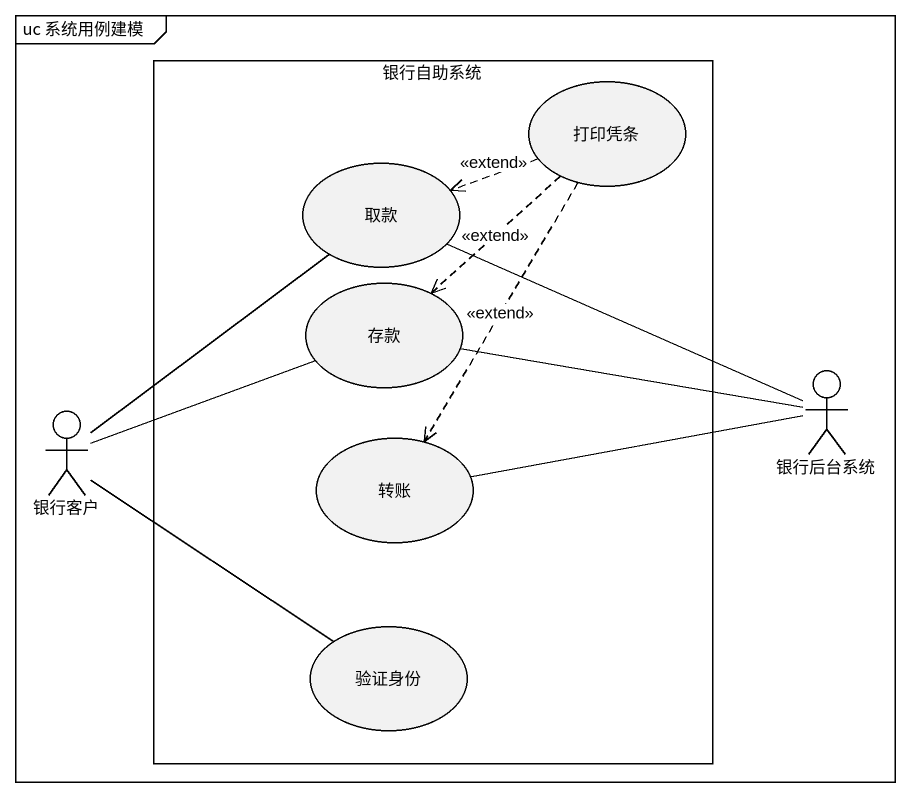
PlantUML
@startuml
mainframe uc 系统用例建模
rectangle 银行自助系统 {
  usecase 打印凭条
  usecase 取款
  usecase 存款
  usecase 转账
  usecase 验证身份
}
actor 银行后台系统
actor 银行客户
打印凭条 .left.> 取款 : <<extend>>
打印凭条 ..> 存款 : <<extend>>
打印凭条 ..> 转账 : <<extend>>
取款 -right- 银行后台系统
存款 -right- 银行后台系统
银行客户 -up- 取款
银行客户 -right- 存款
银行客户 -- 验证身份
转账 -right- 银行后台系统
@enduml
